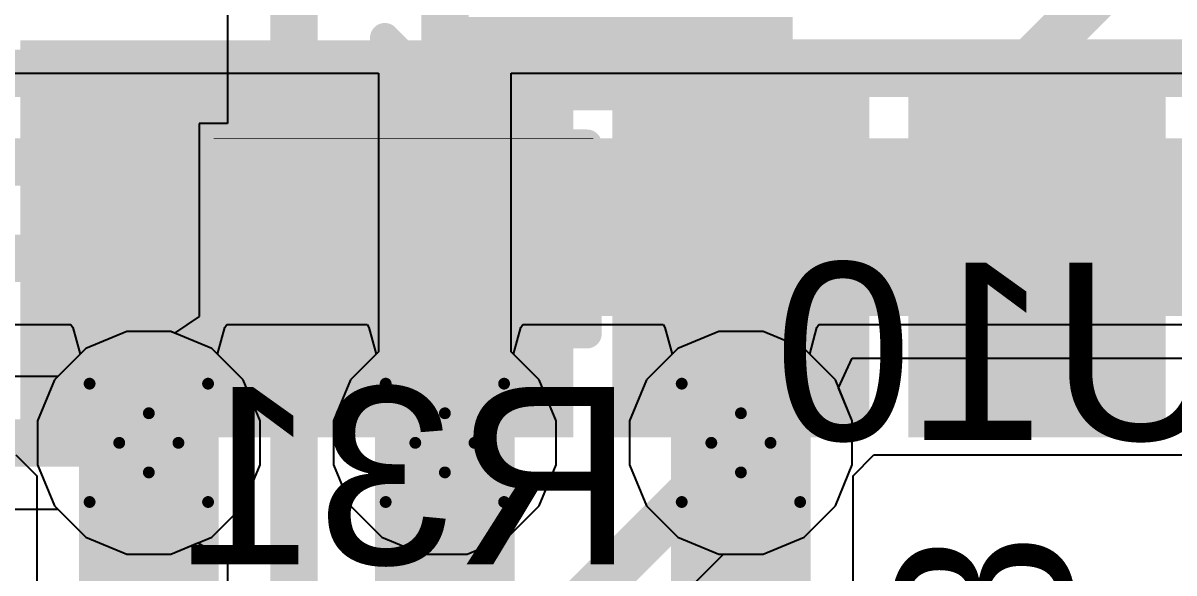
# Model space of a CAD drawing. Header units: inches. Extents: x -6 to 430, y 0 to 90.
# Drawn here: x 24.806 to 29.744, y 14.992 to 17.353 of the extents above; entities that cross this region are included whole.
import ezdxf

# ---------------------------------------------------------------- set-up
doc = ezdxf.new("R2010")
doc.units = ezdxf.units.IN
for name, color, linetype in [('Bottom Layer', 5, 'Continuous'), ('Bottom Overlay', 54, 'Continuous'), ('Bottom Paste', 16, 'Continuous'), ('Bottom Solder', 6, 'Continuous'), ('Drill Drawing', 1, 'Continuous'), ('Layer 1', 16, 'Continuous'), ('Layer 2', 76, 'Continuous'), ('Top Layer', 1, 'Continuous'), ('Top Overlay', 2, 'Continuous'), ('Top Paste', 8, 'Continuous'), ('Top Solder', 216, 'Continuous'), ('Via Holes', 16, 'Continuous')]:
    doc.layers.add(name, color=color, linetype=linetype)
doc.styles.add('Arial', font='', dxfattribs={"height": 0.2})
doc.styles.get('Arial').set_extended_font_data('Arial')

msp = doc.modelspace()

# ---------------------------------------------------------------- hatches: boundary and pattern name
at = {"layer": 'Bottom Layer'}
for points in [[(26.6084, 17.3282), (28.0584, 17.3282), (28.0584, 17.0282), (26.6084, 17.0282)], [(26.1969, 16.7431), (26.1969, 16.1081), (25.7397, 16.1081), (25.7397, 16.7431)], [(26.616, 16.0954), (34.871, 16.0954), (34.871, 16.7558), (26.616, 16.7558)], [(27.1367, 16.7431), (27.1367, 16.1081), (26.6795, 16.1081), (26.6795, 16.7431)]]:
    msp.add_hatch(color=5, dxfattribs=at).paths.add_polyline_path(points)
h = msp.add_hatch(color=5, dxfattribs=at)
edge = h.paths.add_edge_path()
edge.add_arc((25.346, 15.5503), 0.3, 0, 360)
h = msp.add_hatch(color=5, dxfattribs=at)
edge = h.paths.add_edge_path()
edge.add_arc((26.616, 15.5503), 0.3, 0, 360)
h = msp.add_hatch(color=5, dxfattribs=at)
edge = h.paths.add_edge_path()
edge.add_arc((27.886, 15.5503), 0.3, 0, 360)
at = {"layer": 'Bottom Paste'}
for points in [[(26.6084, 17.3282), (28.0584, 17.3282), (28.0584, 17.0282), (26.6084, 17.0282)], [(26.1969, 16.7431), (26.1969, 16.1081), (25.7397, 16.1081), (25.7397, 16.7431)], [(27.1367, 16.7431), (27.1367, 16.1081), (26.6795, 16.1081), (26.6795, 16.7431)]]:
    msp.add_hatch(color=16, dxfattribs=at).paths.add_polyline_path(points)
at = {"layer": 'Bottom Solder'}
for points in [[(26.5584, 17.3782), (28.1084, 17.3782), (28.1084, 16.9782), (26.5584, 16.9782)], [(26.2519, 16.7981), (26.2519, 16.0531), (25.6847, 16.0531), (25.6847, 16.7981)], [(27.1917, 16.7981), (27.1917, 16.0531), (26.6245, 16.0531), (26.6245, 16.7981)]]:
    msp.add_hatch(color=6, dxfattribs=at).paths.add_polyline_path(points)
at = {"layer": 'Layer 1'}
h = msp.add_hatch(color=16, dxfattribs=at)
edge = h.paths.add_edge_path()
edge.add_arc((25.346, 15.5503), 0.3, 0, 360)
h = msp.add_hatch(color=16, dxfattribs=at)
edge = h.paths.add_edge_path()
edge.add_arc((26.616, 15.5503), 0.3, 0, 360)
h = msp.add_hatch(color=16, dxfattribs=at)
edge = h.paths.add_edge_path()
edge.add_arc((27.886, 15.5503), 0.3, 0, 360)
at = {"layer": 'Layer 2'}
h = msp.add_hatch(color=76, dxfattribs=at)
edge = h.paths.add_edge_path()
edge.add_arc((25.346, 15.5503), 0.3, 0, 360)
h = msp.add_hatch(color=76, dxfattribs=at)
edge = h.paths.add_edge_path()
edge.add_arc((26.616, 15.5503), 0.3, 0, 360)
h = msp.add_hatch(color=76, dxfattribs=at)
edge = h.paths.add_edge_path()
edge.add_arc((27.886, 15.5503), 0.3, 0, 360)
at = {"layer": 'Top Layer'}
for points in [[(24.896, 15.6762), (24.896, 17.1762), (25.796, 17.1762), (25.796, 15.6762)], [(26.166, 15.6762), (26.166, 17.1762), (27.066, 17.1762), (27.066, 15.6762)], [(27.436, 15.6762), (27.436, 17.1762), (28.336, 17.1762), (28.336, 15.6762)], [(28.706, 15.6762), (28.706, 17.1762), (29.606, 17.1762), (29.606, 15.6762)], [(25.6457, 16.4262), (25.0462, 16.4262), (25.0462, 14.2412), (25.6457, 14.2412)], [(26.9157, 16.4262), (26.3162, 16.4262), (26.3162, 14.2412), (26.9157, 14.2412)], [(28.1857, 16.4262), (27.5862, 16.4262), (27.5862, 14.2412), (28.1857, 14.2412)]]:
    msp.add_hatch(color=1, dxfattribs=at).paths.add_polyline_path(points)
h = msp.add_hatch(color=1, dxfattribs=at)
edge = h.paths.add_edge_path()
edge.add_arc((25.346, 15.5503), 0.3, 0, 360)
h = msp.add_hatch(color=1, dxfattribs=at)
edge = h.paths.add_edge_path()
edge.add_arc((26.616, 15.5503), 0.3, 0, 360)
h = msp.add_hatch(color=1, dxfattribs=at)
edge = h.paths.add_edge_path()
edge.add_arc((27.886, 15.5503), 0.3, 0, 360)
at = {"layer": 'Top Paste'}
for points in [[(24.896, 15.6762), (24.896, 17.1762), (25.796, 17.1762), (25.796, 15.6762)], [(26.166, 15.6762), (26.166, 17.1762), (27.066, 17.1762), (27.066, 15.6762)], [(27.436, 15.6762), (27.436, 17.1762), (28.336, 17.1762), (28.336, 15.6762)], [(28.706, 15.6762), (28.706, 17.1762), (29.606, 17.1762), (29.606, 15.6762)]]:
    msp.add_hatch(color=8, dxfattribs=at).paths.add_polyline_path(points)
at = {"layer": 'Top Solder'}
for points in [[(24.7944, 15.5746), (24.7944, 17.2778), (25.8976, 17.2778), (25.8976, 15.5746)], [(26.0644, 15.5746), (26.0644, 17.2778), (27.1676, 17.2778), (27.1676, 15.5746)], [(27.3344, 15.5746), (27.3344, 17.2778), (28.4376, 17.2778), (28.4376, 15.5746)], [(28.6044, 15.5746), (28.6044, 17.2778), (29.7076, 17.2778), (29.7076, 15.5746)]]:
    msp.add_hatch(color=216, dxfattribs=at).paths.add_polyline_path(points)
at = {"layer": 'Via Holes'}
h = msp.add_hatch(color=7, dxfattribs=at)
edge = h.paths.add_edge_path()
edge.add_arc((25.346, 15.5503), 0.15, 0, 360)
h = msp.add_hatch(color=7, dxfattribs=at)
edge = h.paths.add_edge_path()
edge.add_arc((26.616, 15.5503), 0.15, 0, 360)
h = msp.add_hatch(color=7, dxfattribs=at)
edge = h.paths.add_edge_path()
edge.add_arc((27.886, 15.5503), 0.15, 0, 360)

# ---------------------------------------------------------------- linework, layer by layer
at = {"layer": 'Bottom Layer'}
for p, q in [((25.6834, 17.4363), (25.6834, 16.9209)), ((25.6834, 16.9209), (25.5619, 16.9209)), ((25.5619, 16.9209), (25.5619, 16.0923)), ((25.5619, 16.0923), (25.4563, 16.0218)), ((25.251, 16.0281), (25.0753, 15.9553)), ((25.441, 16.0281), (25.251, 16.0281)), ((25.4563, 16.0218), (25.441, 16.0281)), ((25.0753, 15.9553), (24.9409, 15.8209)), ((28.3051, 15.7871), (28.3638, 15.9141)), ((28.3638, 15.9141), (33.0133, 15.9141)), ((24.9409, 15.8209), (24.8682, 15.6453)), ((28.3638, 15.6453), (28.3051, 15.7871)), ((24.8682, 15.6453), (24.8682, 15.4552)), ((28.3638, 15.4552), (28.3638, 15.6453)), ((24.8682, 15.4552), (24.9409, 15.2796)), ((28.2911, 15.2796), (28.3638, 15.4552)), ((24.9409, 15.2796), (25.0753, 15.1452)), ((28.1567, 15.1452), (28.2911, 15.2796)), ((25.0753, 15.1452), (25.251, 15.0725)), ((25.441, 15.0725), (25.5564, 15.1203)), ((25.5564, 15.1203), (25.6834, 15.0461)), ((27.981, 15.0725), (28.1567, 15.1452)), ((25.251, 15.0725), (25.441, 15.0725)), ((27.2356, 14.497), (27.8111, 15.0725)), ((27.8111, 15.0725), (27.981, 15.0725)), ((25.6834, 15.0461), (25.6834, 14.8635))]:
    msp.add_line(p, q, dxfattribs=at)
for points in [[(25.9683, 17.4543, 0.2032, 0.2032, 0), (26.1922, 17.6782, 0.2032, 0.2032, 0)], [(29.1236, 17.1806, 0.2032, 0.2032, 0), (29.4354, 17.4924, 0.2032, 0.2032, 0)], [(25.9683, 16.4256, 0.2032, 0.2032, 0), (25.9683, 17.4543, 0.2032, 0.2032, 0)], [(27.3334, 17.1782, 0.2032, 0.2032, 0), (27.3358, 17.1806, 0.2032, 0.2032, 0)], [(27.3358, 17.1806, 0.2032, 0.2032, 0), (29.1236, 17.1806, 0.2032, 0.2032, 0)], [(29.1236, 17.1806, 0.2032, 0.2032, 0), (31.742, 17.1806, 0.2032, 0.2032, 0)], [(25.9683, 14.8635, 0.2032, 0.2032, 0), (25.9683, 16.4256, 0.2032, 0.2032, 0)], [(27.0341, 14.6984, 0.2032, 0.2032, 0), (27.886, 15.5503, 0.2032, 0.2032, 0)]]:
    msp.add_lwpolyline(points, format="xyseb", dxfattribs=at)
for points in [[(27.285, 17.1806, 0.1016, 0.1016, 1), (27.3866, 17.1806, 0.1016, 0.1016, 1)], [(27.285, 17.1806, 0.1016, 0.1016, 1), (27.3866, 17.1806, 0.1016, 0.1016, 1)], [(29.0728, 17.1806, 0.1016, 0.1016, 1), (29.1744, 17.1806, 0.1016, 0.1016, 1)], [(29.0728, 17.1806, 0.1016, 0.1016, 1), (29.1744, 17.1806, 0.1016, 0.1016, 1)], [(29.0728, 17.1806, 0.1016, 0.1016, 1), (29.1744, 17.1806, 0.1016, 0.1016, 1)], [(27.2826, 17.1782, 0.1016, 0.1016, 1), (27.3842, 17.1782, 0.1016, 0.1016, 1)], [(25.9175, 16.4256, 0.1016, 0.1016, 1), (26.0191, 16.4256, 0.1016, 0.1016, 1)], [(25.9175, 16.4256, 0.1016, 0.1016, 1), (26.0191, 16.4256, 0.1016, 0.1016, 1)], [(27.8352, 15.5503, 0.1016, 0.1016, 1), (27.9368, 15.5503, 0.1016, 0.1016, 1)]]:
    msp.add_lwpolyline(points, format="xyseb", close=True, dxfattribs=at)
at = {"layer": 'Bottom Overlay'}
for points in [[(26.3584, 17.0352, 0.127, 0.127, 0), (26.3584, 17.2892, 0.127, 0.127, 0)], [(26.3584, 17.2892, 0.127, 0.127, 0), (26.4854, 17.1622, 0.127, 0.127, 0)], [(26.3584, 17.0352, 0.127, 0.127, 0), (26.4854, 17.1622, 0.127, 0.127, 0)], [(28.0602, 16.6288, 0.127, 0.127, 0), (28.0602, 16.8828, 0.127, 0.127, 0)], [(25.6508, 16.0192, 0.127, 0.127, 0), (25.6508, 16.832, 0.127, 0.127, 0)], [(25.6508, 16.832, 0.127, 0.127, 0), (27.2256, 16.832, 0.127, 0.127, 0)], [(27.2256, 16.0192, 0.127, 0.127, 0), (27.2256, 16.832, 0.127, 0.127, 0)], [(25.6254, 16.8574, 0.00323, 0.00323, 0), (27.251, 16.8574, 0.00323, 0.00323, 0)], [(28.0602, 16.6288, 0.127, 0.127, 0), (31.0066, 16.6288, 0.127, 0.127, 0)], [(25.6508, 16.0192, 0.127, 0.127, 0), (27.2256, 16.0192, 0.127, 0.127, 0)]]:
    msp.add_lwpolyline(points, format="xyseb", dxfattribs=at)
for points in [[(26.3267, 17.2892, 0.0635, 0.0635, 1), (26.3902, 17.2892, 0.0635, 0.0635, 1)], [(26.3267, 17.2892, 0.0635, 0.0635, 1), (26.3902, 17.2892, 0.0635, 0.0635, 1)], [(26.4537, 17.1622, 0.0635, 0.0635, 1), (26.5172, 17.1622, 0.0635, 0.0635, 1)], [(26.4537, 17.1622, 0.0635, 0.0635, 1), (26.5172, 17.1622, 0.0635, 0.0635, 1)], [(26.3267, 17.0352, 0.0635, 0.0635, 1), (26.3902, 17.0352, 0.0635, 0.0635, 1)], [(26.3267, 17.0352, 0.0635, 0.0635, 1), (26.3902, 17.0352, 0.0635, 0.0635, 1)], [(28.0285, 16.8828, 0.0635, 0.0635, 1), (28.092, 16.8828, 0.0635, 0.0635, 1)], [(25.619, 16.832, 0.0635, 0.0635, 1), (25.6825, 16.832, 0.0635, 0.0635, 1)], [(25.619, 16.832, 0.0635, 0.0635, 1), (25.6825, 16.832, 0.0635, 0.0635, 1)], [(27.1938, 16.832, 0.0635, 0.0635, 1), (27.2573, 16.832, 0.0635, 0.0635, 1)], [(27.1938, 16.832, 0.0635, 0.0635, 1), (27.2573, 16.832, 0.0635, 0.0635, 1)], [(25.6246, 16.8574, 0.00161, 0.00161, 1), (25.6262, 16.8574, 0.00161, 0.00161, 1)], [(27.2502, 16.8574, 0.00161, 0.00161, 1), (27.2518, 16.8574, 0.00161, 0.00161, 1)], [(28.0285, 16.6288, 0.0635, 0.0635, 1), (28.092, 16.6288, 0.0635, 0.0635, 1)], [(28.0285, 16.6288, 0.0635, 0.0635, 1), (28.092, 16.6288, 0.0635, 0.0635, 1)], [(25.619, 16.0192, 0.0635, 0.0635, 1), (25.6825, 16.0192, 0.0635, 0.0635, 1)], [(25.619, 16.0192, 0.0635, 0.0635, 1), (25.6825, 16.0192, 0.0635, 0.0635, 1)], [(27.1938, 16.0192, 0.0635, 0.0635, 1), (27.2573, 16.0192, 0.0635, 0.0635, 1)], [(27.1938, 16.0192, 0.0635, 0.0635, 1), (27.2573, 16.0192, 0.0635, 0.0635, 1)]]:
    msp.add_lwpolyline(points, format="xyseb", close=True, dxfattribs=at)
at = {"layer": 'Drill Drawing'}
for points in [[(25.092, 15.8043, 0.0508, 0.0508, 0), (25.346, 15.6773, 0.0508, 0.0508, 0)], [(25.092, 15.8043, 0.0508, 0.0508, 0), (25.219, 15.5503, 0.0508, 0.0508, 0)], [(25.346, 15.6773, 0.0508, 0.0508, 0), (25.6, 15.8043, 0.0508, 0.0508, 0)], [(25.473, 15.5503, 0.0508, 0.0508, 0), (25.6, 15.8043, 0.0508, 0.0508, 0)], [(26.362, 15.8043, 0.0508, 0.0508, 0), (26.616, 15.6773, 0.0508, 0.0508, 0)], [(26.362, 15.8043, 0.0508, 0.0508, 0), (26.489, 15.5503, 0.0508, 0.0508, 0)], [(26.616, 15.6773, 0.0508, 0.0508, 0), (26.87, 15.8043, 0.0508, 0.0508, 0)], [(26.743, 15.5503, 0.0508, 0.0508, 0), (26.87, 15.8043, 0.0508, 0.0508, 0)], [(27.632, 15.8043, 0.0508, 0.0508, 0), (27.886, 15.6773, 0.0508, 0.0508, 0)], [(27.632, 15.8043, 0.0508, 0.0508, 0), (27.759, 15.5503, 0.0508, 0.0508, 0)], [(27.886, 15.6773, 0.0508, 0.0508, 0), (28.14, 15.8043, 0.0508, 0.0508, 0)], [(28.013, 15.5503, 0.0508, 0.0508, 0), (28.14, 15.8043, 0.0508, 0.0508, 0)], [(25.092, 15.2963, 0.0508, 0.0508, 0), (25.219, 15.5503, 0.0508, 0.0508, 0)], [(25.473, 15.5503, 0.0508, 0.0508, 0), (25.6, 15.2963, 0.0508, 0.0508, 0)], [(26.362, 15.2963, 0.0508, 0.0508, 0), (26.489, 15.5503, 0.0508, 0.0508, 0)], [(26.743, 15.5503, 0.0508, 0.0508, 0), (26.87, 15.2963, 0.0508, 0.0508, 0)], [(27.632, 15.2963, 0.0508, 0.0508, 0), (27.759, 15.5503, 0.0508, 0.0508, 0)], [(28.013, 15.5503, 0.0508, 0.0508, 0), (28.14, 15.2963, 0.0508, 0.0508, 0)], [(25.092, 15.2963, 0.0508, 0.0508, 0), (25.346, 15.4233, 0.0508, 0.0508, 0)], [(25.346, 15.4233, 0.0508, 0.0508, 0), (25.6, 15.2963, 0.0508, 0.0508, 0)], [(26.362, 15.2963, 0.0508, 0.0508, 0), (26.616, 15.4233, 0.0508, 0.0508, 0)], [(26.616, 15.4233, 0.0508, 0.0508, 0), (26.87, 15.2963, 0.0508, 0.0508, 0)], [(27.632, 15.2963, 0.0508, 0.0508, 0), (27.886, 15.4233, 0.0508, 0.0508, 0)], [(27.886, 15.4233, 0.0508, 0.0508, 0), (28.14, 15.2963, 0.0508, 0.0508, 0)]]:
    msp.add_lwpolyline(points, format="xyseb", dxfattribs=at)
for points in [[(25.0793, 15.8043, 0.0254, 0.0254, 1), (25.1047, 15.8043, 0.0254, 0.0254, 1)], [(25.0793, 15.8043, 0.0254, 0.0254, 1), (25.1047, 15.8043, 0.0254, 0.0254, 1)], [(25.5873, 15.8043, 0.0254, 0.0254, 1), (25.6127, 15.8043, 0.0254, 0.0254, 1)], [(25.5873, 15.8043, 0.0254, 0.0254, 1), (25.6127, 15.8043, 0.0254, 0.0254, 1)], [(26.3493, 15.8043, 0.0254, 0.0254, 1), (26.3747, 15.8043, 0.0254, 0.0254, 1)], [(26.3493, 15.8043, 0.0254, 0.0254, 1), (26.3747, 15.8043, 0.0254, 0.0254, 1)], [(26.8573, 15.8043, 0.0254, 0.0254, 1), (26.8827, 15.8043, 0.0254, 0.0254, 1)], [(26.8573, 15.8043, 0.0254, 0.0254, 1), (26.8827, 15.8043, 0.0254, 0.0254, 1)], [(27.6193, 15.8043, 0.0254, 0.0254, 1), (27.6447, 15.8043, 0.0254, 0.0254, 1)], [(27.6193, 15.8043, 0.0254, 0.0254, 1), (27.6447, 15.8043, 0.0254, 0.0254, 1)], [(28.1273, 15.8043, 0.0254, 0.0254, 1), (28.1527, 15.8043, 0.0254, 0.0254, 1)], [(28.1273, 15.8043, 0.0254, 0.0254, 1), (28.1527, 15.8043, 0.0254, 0.0254, 1)], [(25.3333, 15.6773, 0.0254, 0.0254, 1), (25.3587, 15.6773, 0.0254, 0.0254, 1)], [(25.3333, 15.6773, 0.0254, 0.0254, 1), (25.3587, 15.6773, 0.0254, 0.0254, 1)], [(26.6033, 15.6773, 0.0254, 0.0254, 1), (26.6287, 15.6773, 0.0254, 0.0254, 1)], [(26.6033, 15.6773, 0.0254, 0.0254, 1), (26.6287, 15.6773, 0.0254, 0.0254, 1)], [(27.8733, 15.6773, 0.0254, 0.0254, 1), (27.8987, 15.6773, 0.0254, 0.0254, 1)], [(27.8733, 15.6773, 0.0254, 0.0254, 1), (27.8987, 15.6773, 0.0254, 0.0254, 1)], [(25.2063, 15.5503, 0.0254, 0.0254, 1), (25.2317, 15.5503, 0.0254, 0.0254, 1)], [(25.2063, 15.5503, 0.0254, 0.0254, 1), (25.2317, 15.5503, 0.0254, 0.0254, 1)], [(25.4603, 15.5503, 0.0254, 0.0254, 1), (25.4857, 15.5503, 0.0254, 0.0254, 1)], [(25.4603, 15.5503, 0.0254, 0.0254, 1), (25.4857, 15.5503, 0.0254, 0.0254, 1)], [(26.4763, 15.5503, 0.0254, 0.0254, 1), (26.5017, 15.5503, 0.0254, 0.0254, 1)], [(26.4763, 15.5503, 0.0254, 0.0254, 1), (26.5017, 15.5503, 0.0254, 0.0254, 1)], [(26.7303, 15.5503, 0.0254, 0.0254, 1), (26.7557, 15.5503, 0.0254, 0.0254, 1)], [(26.7303, 15.5503, 0.0254, 0.0254, 1), (26.7557, 15.5503, 0.0254, 0.0254, 1)], [(27.7463, 15.5503, 0.0254, 0.0254, 1), (27.7717, 15.5503, 0.0254, 0.0254, 1)], [(27.7463, 15.5503, 0.0254, 0.0254, 1), (27.7717, 15.5503, 0.0254, 0.0254, 1)], [(28.0003, 15.5503, 0.0254, 0.0254, 1), (28.0257, 15.5503, 0.0254, 0.0254, 1)], [(28.0003, 15.5503, 0.0254, 0.0254, 1), (28.0257, 15.5503, 0.0254, 0.0254, 1)], [(25.3333, 15.4233, 0.0254, 0.0254, 1), (25.3587, 15.4233, 0.0254, 0.0254, 1)], [(25.3333, 15.4233, 0.0254, 0.0254, 1), (25.3587, 15.4233, 0.0254, 0.0254, 1)], [(26.6033, 15.4233, 0.0254, 0.0254, 1), (26.6287, 15.4233, 0.0254, 0.0254, 1)], [(26.6033, 15.4233, 0.0254, 0.0254, 1), (26.6287, 15.4233, 0.0254, 0.0254, 1)], [(27.8733, 15.4233, 0.0254, 0.0254, 1), (27.8987, 15.4233, 0.0254, 0.0254, 1)], [(27.8733, 15.4233, 0.0254, 0.0254, 1), (27.8987, 15.4233, 0.0254, 0.0254, 1)], [(25.0793, 15.2963, 0.0254, 0.0254, 1), (25.1047, 15.2963, 0.0254, 0.0254, 1)], [(25.0793, 15.2963, 0.0254, 0.0254, 1), (25.1047, 15.2963, 0.0254, 0.0254, 1)], [(25.5873, 15.2963, 0.0254, 0.0254, 1), (25.6127, 15.2963, 0.0254, 0.0254, 1)], [(25.5873, 15.2963, 0.0254, 0.0254, 1), (25.6127, 15.2963, 0.0254, 0.0254, 1)], [(26.3493, 15.2963, 0.0254, 0.0254, 1), (26.3747, 15.2963, 0.0254, 0.0254, 1)], [(26.3493, 15.2963, 0.0254, 0.0254, 1), (26.3747, 15.2963, 0.0254, 0.0254, 1)], [(26.8573, 15.2963, 0.0254, 0.0254, 1), (26.8827, 15.2963, 0.0254, 0.0254, 1)], [(26.8573, 15.2963, 0.0254, 0.0254, 1), (26.8827, 15.2963, 0.0254, 0.0254, 1)], [(27.6193, 15.2963, 0.0254, 0.0254, 1), (27.6447, 15.2963, 0.0254, 0.0254, 1)], [(27.6193, 15.2963, 0.0254, 0.0254, 1), (27.6447, 15.2963, 0.0254, 0.0254, 1)], [(28.1273, 15.2963, 0.0254, 0.0254, 1), (28.1527, 15.2963, 0.0254, 0.0254, 1)], [(28.1273, 15.2963, 0.0254, 0.0254, 1), (28.1527, 15.2963, 0.0254, 0.0254, 1)]]:
    msp.add_lwpolyline(points, format="xyseb", close=True, dxfattribs=at)
at = {"layer": 'Layer 1'}
for p, q in [((15.6805, 16.0579), (25.012, 16.0579)), ((25.012, 16.0579), (25.0199, 16.0451)), ((25.6721, 16.0451), (25.68, 16.0579)), ((25.68, 16.0579), (26.282, 16.0579)), ((26.282, 16.0579), (26.2899, 16.0451)), ((26.9421, 16.0451), (26.95, 16.0579)), ((26.95, 16.0579), (27.552, 16.0579)), ((27.552, 16.0579), (27.5599, 16.0451)), ((28.2121, 16.0451), (28.22, 16.0579)), ((28.22, 16.0579), (36.2582, 16.0579)), ((25.0199, 16.0451), (25.0509, 15.9309)), ((25.6411, 15.9309), (25.6721, 16.0451)), ((26.2899, 16.0451), (26.3209, 15.9309)), ((26.9111, 15.9309), (26.9421, 16.0451)), ((27.5599, 16.0451), (27.5909, 15.9309)), ((28.1811, 15.9309), (28.2121, 16.0451)), ((25.0509, 15.9309), (24.9409, 15.8209)), ((25.7511, 15.8209), (25.6411, 15.9309)), ((26.3209, 15.9309), (26.2109, 15.8209)), ((27.0211, 15.8209), (26.9111, 15.9309)), ((27.5909, 15.9309), (27.4809, 15.8209)), ((28.2911, 15.8209), (28.1811, 15.9309)), ((24.9409, 15.8209), (24.8682, 15.6453)), ((25.8238, 15.6453), (25.7511, 15.8209)), ((26.2109, 15.8209), (26.1382, 15.6453)), ((27.0938, 15.6453), (27.0211, 15.8209)), ((27.4809, 15.8209), (27.4082, 15.6453)), ((28.3638, 15.6453), (28.2911, 15.8209)), ((24.8682, 15.6453), (24.8682, 15.4552)), ((25.8238, 15.4552), (25.8238, 15.6453)), ((26.1382, 15.6453), (26.1382, 15.4552)), ((27.0938, 15.4552), (27.0938, 15.6453)), ((27.4082, 15.6453), (27.4082, 15.4552)), ((28.3638, 15.4552), (28.3638, 15.6453)), ((24.8682, 15.4552), (24.9409, 15.2796)), ((25.7511, 15.2796), (25.8238, 15.4552)), ((26.1382, 15.4552), (26.2109, 15.2796)), ((27.0211, 15.2796), (27.0938, 15.4552)), ((27.4082, 15.4552), (27.4809, 15.2796)), ((28.2911, 15.2796), (28.3638, 15.4552)), ((24.9409, 15.2796), (25.0753, 15.1452)), ((25.6167, 15.1452), (25.7511, 15.2796)), ((26.2109, 15.2796), (26.3453, 15.1452)), ((26.8867, 15.1452), (27.0211, 15.2796)), ((27.4809, 15.2796), (27.6153, 15.1452)), ((28.1567, 15.1452), (28.2911, 15.2796)), ((25.0753, 15.1452), (25.251, 15.0725)), ((25.441, 15.0725), (25.6167, 15.1452)), ((26.3453, 15.1452), (26.521, 15.0725)), ((26.711, 15.0725), (26.8867, 15.1452)), ((27.6153, 15.1452), (27.791, 15.0725)), ((27.981, 15.0725), (28.1567, 15.1452)), ((25.251, 15.0725), (25.441, 15.0725)), ((26.521, 15.0725), (26.711, 15.0725)), ((27.791, 15.0725), (27.981, 15.0725))]:
    msp.add_line(p, q, dxfattribs=at)
for points in [[(15.1606, 17.1368, 0.2032, 0.2032, 0), (35.4044, 17.1368, 0.2032, 0.2032, 0)], [(1.6478, 16.7558, 0.2032, 0.2032, 0), (37.3774, 16.7558, 0.2032, 0.2032, 0)], [(1.6873, 16.3428, 0.2032, 0.2032, 0), (36.3762, 16.3428, 0.2032, 0.2032, 0)]]:
    msp.add_lwpolyline(points, format="xyseb", dxfattribs=at)
at = {"layer": 'Layer 2'}
for p, q in [((20.276, 17.1368), (26.3311, 17.1368)), ((26.3311, 17.1368), (26.3311, 15.9411)), ((26.9009, 15.9411), (26.9009, 17.1368)), ((26.9009, 17.1368), (37.2586, 17.1368)), ((25.251, 16.0281), (25.0753, 15.9553)), ((25.441, 16.0281), (25.251, 16.0281)), ((25.6167, 15.9553), (25.441, 16.0281)), ((27.791, 16.0281), (27.6153, 15.9553)), ((27.981, 16.0281), (27.791, 16.0281)), ((28.1567, 15.9553), (27.981, 16.0281)), ((25.0753, 15.9553), (24.9552, 15.8352)), ((25.7511, 15.8209), (25.6167, 15.9553)), ((27.6153, 15.9553), (27.4809, 15.8209)), ((28.2911, 15.8209), (28.1567, 15.9553)), ((26.3311, 15.9411), (26.2109, 15.8209)), ((27.0211, 15.8209), (26.9009, 15.9411)), ((24.9552, 15.8352), (21.4117, 15.8352)), ((25.8238, 15.6453), (25.7511, 15.8209)), ((26.2109, 15.8209), (26.1382, 15.6453)), ((27.0938, 15.6453), (27.0211, 15.8209)), ((27.4809, 15.8209), (27.4082, 15.6453)), ((28.3638, 15.6453), (28.2911, 15.8209)), ((25.8238, 15.4552), (25.8238, 15.6453)), ((26.1382, 15.6453), (26.1382, 15.4552)), ((27.0938, 15.4552), (27.0938, 15.6453)), ((27.4082, 15.6453), (27.4082, 15.4552)), ((28.3638, 15.4552), (28.3638, 15.6453)), ((25.7511, 15.2796), (25.8238, 15.4552)), ((26.1382, 15.4552), (26.2109, 15.2796)), ((27.0211, 15.2796), (27.0938, 15.4552)), ((27.4082, 15.4552), (27.4809, 15.2796)), ((28.2911, 15.2796), (28.3638, 15.4552)), ((21.3078, 15.2654), (24.9552, 15.2654)), ((24.9552, 15.2654), (25.0753, 15.1452)), ((25.6167, 15.1452), (25.7511, 15.2796)), ((26.2109, 15.2796), (26.3453, 15.1452)), ((26.8867, 15.1452), (27.0211, 15.2796)), ((27.4809, 15.2796), (27.6153, 15.1452)), ((28.1567, 15.1452), (28.2911, 15.2796)), ((25.0753, 15.1452), (25.251, 15.0725)), ((25.441, 15.0725), (25.6167, 15.1452)), ((26.3453, 15.1452), (26.521, 15.0725)), ((26.711, 15.0725), (26.8867, 15.1452)), ((27.6153, 15.1452), (27.791, 15.0725)), ((27.981, 15.0725), (28.1567, 15.1452)), ((25.251, 15.0725), (25.441, 15.0725)), ((26.521, 15.0725), (26.711, 15.0725)), ((27.791, 15.0725), (27.981, 15.0725))]:
    msp.add_line(p, q, dxfattribs=at)
for points in [[(26.616, 15.5503, 0.2032, 0.2032, 0), (26.616, 19.5498, 0.2032, 0.2032, 0)], [(21.2937, 15.5503, 0.2032, 0.2032, 0), (25.346, 15.5503, 0.2032, 0.2032, 0)]]:
    msp.add_lwpolyline(points, format="xyseb", dxfattribs=at)
for points in [[(25.2952, 15.5503, 0.1016, 0.1016, 1), (25.3968, 15.5503, 0.1016, 0.1016, 1)], [(26.5652, 15.5503, 0.1016, 0.1016, 1), (26.6668, 15.5503, 0.1016, 0.1016, 1)]]:
    msp.add_lwpolyline(points, format="xyseb", close=True, dxfattribs=at)
at = {"layer": 'Top Layer'}
for p, q in [((24.7751, 15.4984), (24.8649, 15.4086)), ((28.367, 15.4086), (28.4568, 15.4984)), ((28.4568, 15.4984), (28.5138, 15.4984)), ((28.5138, 15.4984), (28.6408, 15.4984)), ((28.6408, 15.4984), (29.6712, 15.4984)), ((29.6712, 15.4984), (29.7838, 15.4984)), ((24.8649, 15.4086), (24.8649, 14.8762)), ((28.367, 14.8762), (28.367, 15.4086))]:
    msp.add_line(p, q, dxfattribs=at)

# ---------------------------------------------------------------- texts
at = {"layer": 'Bottom Overlay', "style": 'Arial', "text_generation_flag": 2}
for s, p in [('U10', (29.9812, 15.5621)), ('R31', (27.4285, 15.0287))]:
    msp.add_text(s, height=0.762, dxfattribs=at).set_placement(p)
at = {"layer": 'Top Overlay', "style": 'Arial'}
msp.add_text('R18', height=0.762, rotation=90, dxfattribs=at).set_placement((29.3083, 13.2128))

doc.saveas('drawing.dxf')
